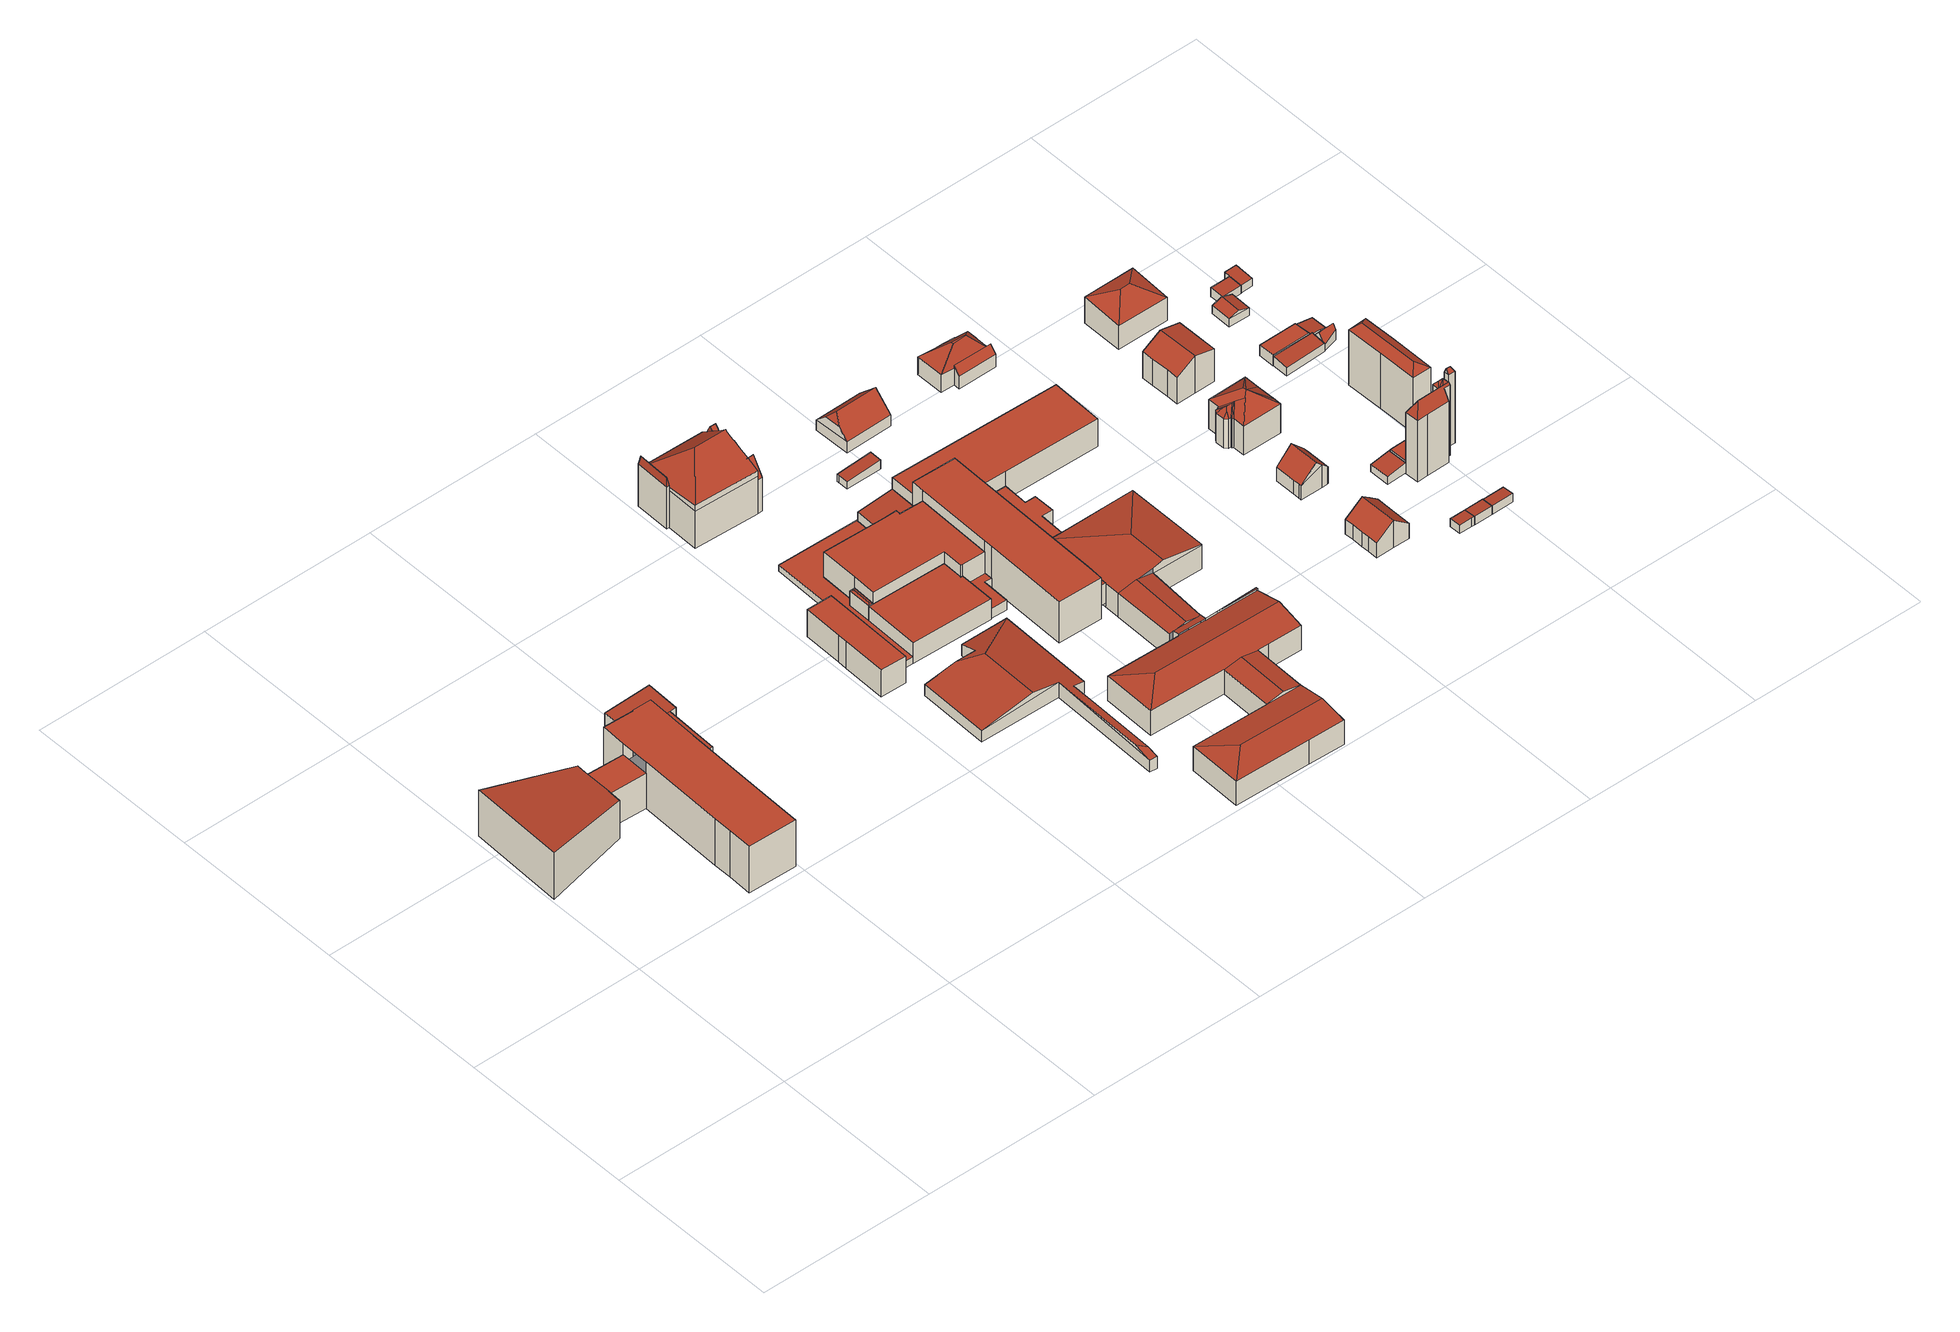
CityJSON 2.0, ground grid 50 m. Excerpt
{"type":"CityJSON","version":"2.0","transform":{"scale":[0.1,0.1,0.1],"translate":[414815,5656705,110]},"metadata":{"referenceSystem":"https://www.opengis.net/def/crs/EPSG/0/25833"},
"CityObjects":{
"building1":{"type":"Building","attributes":{"name":"Universitätsklinikum Carl Gustav Carus Dresden","Gemeindeschluessel":14612000,"Geometrietyp2DReferenz":"3000","function":"31001_3051","roofType":"9999"},"children":["building1-1","building1-2","building1-3","building1-4","building1-5"]},
"building1-1":{"type":"BuildingPart","attributes":{"Dachtyp_tdc":"tdcPolyFlatRoof","Dachneigung":4.18,"QualitaetDacherkennung":75,"Geometrietyp2DReferenz":"3000","measuredHeight":7.42,"roofType":"2100"},"parents":["building1"],"geometry":[{"type":"MultiSurface","lod":"2","boundaries":[[[0,1,2,3]],[[4,0,3,5]],[[4,6,1,0]],[[3,2,7,5]]],"semantics":{"surfaces":[{"type":"WallSurface"},{"type":"RoofSurface"},{"type":"GroundSurface"}],"values":[0,0,1,2]}}]},
"building1-2":{"type":"BuildingPart","attributes":{"Dachtyp_tdc":"tdcPolyFlatRoof","Dachneigung":0,"QualitaetDacherkennung":65,"Geometrietyp2DReferenz":"3000","measuredHeight":10.81,"roofType":"1000"},"parents":["building1"],"geometry":[{"type":"MultiSurface","lod":"2","boundaries":[[[8,9,10,11]],[[12,13,14,15]],[[12,16,9,8,13]],[[14,11,10,17,15]]],"semantics":{"surfaces":[{"type":"WallSurface"},{"type":"RoofSurface"},{"type":"GroundSurface"}],"values":[0,0,1,2]}}]},
"building1-3":{"type":"BuildingPart","attributes":{"Dachtyp_tdc":"tdcPolyFlatRoof","Dachneigung":0,"QualitaetDacherkennung":77,"Geometrietyp2DReferenz":"3000","measuredHeight":14.35,"roofType":"1000"},"parents":["building1"],"geometry":[{"type":"MultiSurface","lod":"2","boundaries":[[[18,19,20,2,1]],[[19,21,22,20]],[[21,23,24,22]],[[23,25,26,24]],[[25,27,28,26]],[[27,29,15,28]],[[29,12,15]],[[30,31,32,10,9]],[[31,33,34,32]],[[33,35,36,37,34]],[[38,35,33,31,30,39,29,27,25,23,21,19,18]],[[2,20,22,24,26,28,15,17,10,32,34,37,7]]],"semantics":{"surfaces":[{"type":"WallSurface"},{"type":"RoofSurface"},{"type":"GroundSurface"}],"values":[0,0,0,0,0,0,0,0,0,0,1,2]}}]},
"building1-4":{"type":"BuildingPart","attributes":{"Dachtyp_tdc":"tdcPolyFlatRoof","Dachneigung":4.31,"QualitaetDacherkennung":83,"Geometrietyp2DReferenz":"3000","measuredHeight":7.58,"roofType":"2100"},"parents":["building1"],"geometry":[{"type":"MultiSurface","lod":"2","boundaries":[[[36,40,41,37]],[[40,42,43,41]],[[42,44,45,43]],[[44,4,5,45]],[[4,44,42,40,36,6]],[[7,37,41,43,45,5]]],"semantics":{"surfaces":[{"type":"WallSurface"},{"type":"RoofSurface"},{"type":"GroundSurface"}],"values":[0,0,0,0,1,2]}}]},
"building1-5":{"type":"BuildingPart","attributes":{"Dachtyp_tdc":"tdcPolyFlatRoof","Dachneigung":5.74,"QualitaetDacherkennung":88,"Geometrietyp2DReferenz":"3000","measuredHeight":14.24,"roofType":"2100"},"parents":["building1"],"geometry":[{"type":"MultiSurface","lod":"2","boundaries":[[[46,47,11,48]],[[47,8,11]],[[49,14,13]],[[49,50,51,14]],[[50,52,53,51]],[[52,54,55,53]],[[54,46,48,55]],[[54,52,50,49,47,46]],[[48,11,14,51,53,55]]],"semantics":{"surfaces":[{"type":"WallSurface"},{"type":"RoofSurface"},{"type":"GroundSurface"}],"values":[0,0,0,0,0,0,0,1,2]}}]},
"building2":{"type":"Building","attributes":{"name":"Universitätsklinikum Carl Gustav Carus Dresden","Dachtyp_tdc":"tdcPolyFlatRoof","Gemeindeschluessel":14612000,"Dachneigung":0,"QualitaetDacherkennung":97,"Geometrietyp2DReferenz":"3000","measuredHeight":8.35,"function":"31001_3051","roofType":"1000"},"geometry":[{"type":"Solid","lod":"2","boundaries":[[[[56,57,58,59]],[[57,60,61,58]],[[60,62,63,61]],[[62,64,65,63]],[[64,66,67,65]],[[66,56,59,67]],[[66,64,62,60,57,56]],[[59,58,61,63,65,67]]]],"semantics":{"surfaces":[{"type":"WallSurface"},{"type":"RoofSurface"},{"type":"GroundSurface"}],"values":[[0,0,0,0,0,0,1,2]]}}]},
"building3":{"type":"Building","attributes":{"name":"Universitätsklinikum Carl Gustav Carus Dresden","Dachtyp_tdc":"tdcFreeFormRoof","Gemeindeschluessel":14612000,"Dachneigung":10.45,"QualitaetDacherkennung":17,"Geometrietyp2DReferenz":"3000","measuredHeight":6.07,"function":"31001_3051","roofType":"5000"},"geometry":[{"type":"Solid","lod":"2","boundaries":[[[[68,69,70,71]],[[69,72,73,70]],[[72,74,75,73]],[[76,77,78,79]],[[77,80,81,78]],[[80,82,83,81]],[[82,84,85,83]],[[84,86,87,85]],[[86,68,71,87]],[[74,88,89,76]],[[90,68,86,84,91]],[[77,89,88,72,69,68,90,92]],[[92,90,91,82,80]],[[74,72,88]],[[77,76,89]],[[80,77,92]],[[84,82,91]],[[71,70,73,75,79,78,81,83,85,87]],[[74,76,79,75]]]],"semantics":{"surfaces":[{"type":"WallSurface"},{"type":"RoofSurface"},{"type":"GroundSurface"}],"values":[[0,0,0,0,0,0,0,0,0,1,1,1,1,0,0,0,0,2,0]]}}]},
"building4":{"type":"Building","attributes":{"name":"Universitätsklinikum Carl Gustav Carus Dresden","Dachtyp_tdc":"tdcFreeFormRoof","Gemeindeschluessel":14612000,"Dachneigung":17.39,"QualitaetDacherkennung":41,"Geometrietyp2DReferenz":"3000","measuredHeight":6.75,"function":"31001_3051","roofType":"5000"},"geometry":[{"type":"Solid","lod":"2","boundaries":[[[[93,94,95,96]],[[94,97,98,95]],[[97,99,100,98]],[[99,93,96,100]],[[101,102,99,97]],[[101,97,94]],[[102,101,94,93]],[[102,93,99]],[[96,95,98,100]]]],"semantics":{"surfaces":[{"type":"WallSurface"},{"type":"RoofSurface"},{"type":"GroundSurface"}],"values":[[0,0,0,0,1,1,1,1,2]]}}]},
"building5":{"type":"Building","attributes":{"name":"Universitätsklinikum Carl Gustav Carus Dresden","Dachtyp_tdc":"tdcPolyFlatRoof","Gemeindeschluessel":14612000,"Dachneigung":0,"QualitaetDacherkennung":82,"Geometrietyp2DReferenz":"3000","measuredHeight":6.4,"function":"31001_3051","roofType":"1000"},"geometry":[{"type":"Solid","lod":"2","boundaries":[[[[103,104,98,105]],[[104,106,95,98]],[[106,107,108,95]],[[107,109,110,108]],[[109,111,112,110]],[[111,113,114,112]],[[113,103,105,114]],[[113,111,109,107,106,104,103]],[[105,98,95,108,110,112,114]]]],"semantics":{"surfaces":[{"type":"WallSurface"},{"type":"RoofSurface"},{"type":"GroundSurface"}],"values":[[0,0,0,0,0,0,0,1,2]]}}]},
"building6":{"type":"Building","attributes":{"name":"Universitätsklinikum Carl Gustav Carus Dresden","Dachtyp_tdc":"tdcPolyFlatRoof","Gemeindeschluessel":14612000,"Dachneigung":0,"QualitaetDacherkennung":52,"Geometrietyp2DReferenz":"3000","measuredHeight":2.04,"function":"31001_3051","roofType":"1000"},"geometry":[{"type":"Solid","lod":"2","boundaries":[[[[115,116,117,118]],[[116,119,120,117]],[[119,121,122,120]],[[121,123,124,122]],[[123,125,126,124]],[[125,127,128,126]],[[127,129,130,128]],[[129,131,132,130]],[[131,133,134,132]],[[133,135,136,134]],[[135,137,138,136]],[[137,139,140,138]],[[139,115,118,140]],[[139,137,135,133,131,129,127,125,123,121,119,116,115]],[[118,117,120,122,124,126,128,130,132,134,136,138,140]]]],"semantics":{"surfaces":[{"type":"WallSurface"},{"type":"RoofSurface"},{"type":"GroundSurface"}],"values":[[0,0,0,0,0,0,0,0,0,0,0,0,0,1,2]]}}]},
"building7":{"type":"Building","attributes":{"Gemeindeschluessel":14612000,"Geometrietyp2DReferenz":"3000","function":"31001_9998","roofType":"9999"},"children":["building7-1","building7-2","building7-3","building7-4"]},
"building7-1":{"type":"BuildingPart","attributes":{"Dachtyp_tdc":"tdcGableRoof","Dachneigung":65.83,"QualitaetDacherkennung":30,"Geometrietyp2DReferenz":"3000","measuredHeight":15.16,"roofType":"3100"},"parents":["building7"],"geometry":[{"type":"MultiSurface","lod":"2","boundaries":[[[141,142,143,144]],[[142,145,146,143]],[[145,147,148,146]],[[145,142,149]],[[142,141,150,151,152,149]],[[147,145,149,152,153,154]],[[144,143,146,148]]],"semantics":{"surfaces":[{"type":"WallSurface"},{"type":"RoofSurface"},{"type":"GroundSurface"}],"values":[0,0,0,0,1,1,2]}}]},
"building7-2":{"type":"BuildingPart","attributes":{"Dachtyp_tdc":"tdcHipAndGableRoof","Dachneigung":21.8,"QualitaetDacherkennung":31,"Geometrietyp2DReferenz":"3000","measuredHeight":17.92,"roofType":"5000"},"parents":["building7"],"geometry":[{"type":"MultiSurface","lod":"2","boundaries":[[[155,156,157,158]],[[159,160,141,144,161]],[[162,163,164,148,147]],[[163,165,166,164]],[[165,167,168,166]],[[167,169,170,171,168]],[[172,155,158,173,174]],[[159,175,176,177]],[[178,179,180,181,182,183,184,185,186,177,176]],[[160,159,177,186,187,153,151]],[[162,187,186,185,163]],[[165,184,183,167]],[[163,185,184,165]],[[167,183,182,169]],[[172,178,176,155]],[[155,176,175,156]],[[158,157,161,144,148,164,166,168,171,188,173]]],"semantics":{"surfaces":[{"type":"WallSurface"},{"type":"RoofSurface"},{"type":"GroundSurface"}],"values":[0,0,0,0,0,0,0,1,1,1,0,0,0,0,0,0,2]}}]},
"building7-3":{"type":"BuildingPart","attributes":{"Dachtyp_tdc":"tdcFreeFormRoof","Dachneigung":80.01,"QualitaetDacherkennung":37,"Geometrietyp2DReferenz":"3000","measuredHeight":15.61,"roofType":"5000"},"parents":["building7"],"geometry":[{"type":"MultiSurface","lod":"2","boundaries":[[[189,190,191,192]],[[190,193,159,161,191]],[[194,189,192,157,156,175]],[[195,196,194,193]],[[195,193,190]],[[196,195,190,189]],[[196,189,194]],[[192,191,161,157]]],"semantics":{"surfaces":[{"type":"WallSurface"},{"type":"RoofSurface"},{"type":"GroundSurface"}],"values":[0,0,0,1,1,1,1,2]}}]},
"building7-4":{"type":"BuildingPart","attributes":{"Dachtyp_tdc":"tdcGableRoof","Dachneigung":61.18,"QualitaetDacherkennung":33,"Geometrietyp2DReferenz":"3000","measuredHeight":15.23,"roofType":"3100"},"parents":["building7"],"geometry":[{"type":"MultiSurface","lod":"2","boundaries":[[[170,197,198,171]],[[197,199,200,198]],[[199,201,202,200]],[[201,203,204,202]],[[203,205,204]],[[205,206,207,204]],[[206,208,209,207]],[[208,174,173,209]],[[205,203,201,199,197,170,210,181,211]],[[211,179,212,174,208,206,205]],[[173,188,171,198,200,202,204,207,209]]],"semantics":{"surfaces":[{"type":"WallSurface"},{"type":"RoofSurface"},{"type":"GroundSurface"}],"values":[0,0,0,0,0,0,0,0,1,1,2]}}]},
"building8":{"type":"Building","attributes":{"name":"Universitätsklinikum Carl Gustav Carus Dresden","Dachtyp_tdc":"tdcPolyFlatRoof","Gemeindeschluessel":14612000,"Dachneigung":0,"QualitaetDacherkennung":73,"Geometrietyp2DReferenz":"3000","measuredHeight":9.87,"function":"31001_3051","roofType":"1000"},"geometry":[{"type":"Solid","lod":"2","boundaries":[[[[213,214,126,215]],[[214,216,124,126]],[[216,217,122,124]],[[217,218,219,122]],[[218,220,221,219]],[[220,222,223,221]],[[222,224,225,223]],[[224,226,227,225]],[[226,228,229,227]],[[228,230,231,229]],[[230,213,215,231]],[[230,228,226,224,222,220,218,217,216,214,213]],[[215,126,124,122,219,221,223,225,227,229,231]]]],"semantics":{"surfaces":[{"type":"WallSurface"},{"type":"RoofSurface"},{"type":"GroundSurface"}],"values":[[0,0,0,0,0,0,0,0,0,0,0,1,2]]}}]},
"building9":{"type":"Building","attributes":{"Dachtyp_tdc":"tdcFreeFormRoof","Gemeindeschluessel":14612000,"Dachneigung":25.98,"QualitaetDacherkennung":30,"Geometrietyp2DReferenz":"3000","measuredHeight":13.15,"function":"31001_9998","roofType":"5000"},"geometry":[{"type":"Solid","lod":"2","boundaries":[[[[232,233,234,235]],[[233,236,237,234]],[[236,238,239,237]],[[238,232,235,239]],[[240,238,236]],[[241,240,236,233]],[[241,233,232]],[[240,241,232,238]],[[235,234,237,239]]]],"semantics":{"surfaces":[{"type":"WallSurface"},{"type":"RoofSurface"},{"type":"GroundSurface"}],"values":[[0,0,0,0,1,1,1,1,2]]}}]},
"building10":{"type":"Building","attributes":{"name":"Universitätsklinikum Carl Gustav Carus Dresden","Dachtyp_tdc":"tdcPolyFlatRoof","Gemeindeschluessel":14612000,"Dachneigung":0,"QualitaetDacherkennung":65,"Geometrietyp2DReferenz":"3000","measuredHeight":3,"function":"31001_3051","roofType":"1000"},"geometry":[{"type":"Solid","lod":"2","boundaries":[[[[242,243,244,245]],[[243,246,247,244]],[[246,248,249,247]],[[248,250,251,249]],[[250,252,253,251]],[[250,248,246,243,242,252]],[[253,245,244,247,249,251]],[[252,242,245,253]]]],"semantics":{"surfaces":[{"type":"WallSurface"},{"type":"RoofSurface"},{"type":"GroundSurface"}],"values":[[0,0,0,0,0,1,2,0]]}}]},
"building11":{"type":"Building","attributes":{"name":"Universitätsklinikum Carl Gustav Carus Dresden","Gemeindeschluessel":14612000,"Geometrietyp2DReferenz":"3000","function":"31001_3051","roofType":"9999"},"children":["building11-1","building11-2"]},
"building11-1":{"type":"BuildingPart","attributes":{"Dachtyp_tdc":"tdcGableRoof","Dachneigung":10.03,"QualitaetDacherkennung":20,"Geometrietyp2DReferenz":"3000","measuredHeight":5.19,"roofType":"3100"},"parents":["building11"],"geometry":[{"type":"MultiSurface","lod":"2","boundaries":[[[254,255,256,257]],[[258,259,260,261]],[[259,254,257,260]],[[254,259,262]],[[255,254,262,263,264]],[[259,258,265,263,262]],[[257,256,261,260]]],"semantics":{"surfaces":[{"type":"WallSurface"},{"type":"RoofSurface"},{"type":"GroundSurface"}],"values":[0,0,0,0,1,1,2]}}]},
"building11-2":{"type":"BuildingPart","attributes":{"Dachtyp_tdc":"tdcPolyFlatRoof","Dachneigung":5.11,"QualitaetDacherkennung":64,"Geometrietyp2DReferenz":"3000","measuredHeight":5.07,"roofType":"2100"},"parents":["building11"],"geometry":[{"type":"MultiSurface","lod":"2","boundaries":[[[266,267,268,256,255]],[[267,269,270,268]],[[269,271,272,270]],[[271,273,274,272]],[[273,275,276,274]],[[275,277,258,261,276]],[[277,275,273,271,269,267,266,264,265]],[[256,268,270,272,274,276,261]]],"semantics":{"surfaces":[{"type":"WallSurface"},{"type":"RoofSurface"},{"type":"GroundSurface"}],"values":[0,0,0,0,0,0,1,2]}}]},
"building12":{"type":"Building","attributes":{"name":"Universitätsklinikum Carl Gustav Carus Dresden","Gemeindeschluessel":14612000,"Geometrietyp2DReferenz":"3000","function":"31001_3051","roofType":"9999"},"children":["building12-1","building12-2","building12-3","building12-4","building12-5","building12-6"]},
"building12-1":{"type":"BuildingPart","attributes":{"Dachtyp_tdc":"tdcGableRoof","Dachneigung":10.05,"QualitaetDacherkennung":98,"Geometrietyp2DReferenz":"3000","measuredHeight":8.43,"roofType":"3100"},"parents":["building12"],"geometry":[{"type":"MultiSurface","lod":"2","boundaries":[[[278,279,280,281]],[[282,283,284,285]],[[282,279,286]],[[279,278,287,288,286]],[[283,282,286,288,289]],[[281,280,285,284]]],"semantics":{"surfaces":[{"type":"WallSurface"},{"type":"RoofSurface"},{"type":"GroundSurface"}],"values":[0,0,0,1,1,2]}}]},
"building12-2":{"type":"BuildingPart","attributes":{"Dachtyp_tdc":"tdcHipAndGableRoof","Dachneigung":13.82,"QualitaetDacherkennung":65,"Geometrietyp2DReferenz":"3000","measuredHeight":9.52,"roofType":"5000"},"parents":["building12"],"geometry":[{"type":"MultiSurface","lod":"2","boundaries":[[[290,291,292,293]],[[291,294,295,292]],[[294,296,297,295]],[[296,298,281,297]],[[298,278,281]],[[299,300,301,284,283]],[[300,302,303,301]],[[302,304,305,303]],[[306,290,293,307]],[[302,300,308]],[[300,299,289,287,298,296,294,291,290,308]],[[290,306,304,302,308]],[[293,292,295,297,281,284,301,303,305,307]]],"semantics":{"surfaces":[{"type":"WallSurface"},{"type":"RoofSurface"},{"type":"GroundSurface"}],"values":[0,0,0,0,0,0,0,0,0,1,1,1,2]}}]},
"building12-3":{"type":"BuildingPart","attributes":{"Dachtyp_tdc":"tdcHipAndGableRoof","Dachneigung":10.04,"QualitaetDacherkennung":90,"Geometrietyp2DReferenz":"3000","measuredHeight":8.89,"roofType":"5000"},"parents":["building12"],"geometry":[{"type":"MultiSurface","lod":"2","boundaries":[[[309,282,285,310]],[[279,311,312,280]],[[311,313,314,312]],[[313,315,316,314]],[[315,317,318,316]],[[317,309,310,318]],[[309,317,319]],[[320,321,319,317,315,313]],[[282,309,319,321,279]],[[279,321,320,311]],[[311,320,313]],[[310,285,280,312,314,316,318]]],"semantics":{"surfaces":[{"type":"WallSurface"},{"type":"RoofSurface"},{"type":"GroundSurface"}],"values":[0,0,0,0,0,0,1,1,1,0,0,2]}}]},
"building12-4":{"type":"BuildingPart","attributes":{"Dachtyp_tdc":"tdcGableRoof","Dachneigung":10.01,"QualitaetDacherkennung":96,"Geometrietyp2DReferenz":"3000","measuredHeight":8.34,"roofType":"3100"},"parents":["building12"],"geometry":[{"type":"MultiSurface","lod":"2","boundaries":[[[322,323,324,325,326]],[[327,328,329,330]],[[323,322,331,332,333,334]],[[328,327,335,336,333,332]],[[325,324,337,330,329]]],"semantics":{"surfaces":[{"type":"WallSurface"},{"type":"RoofSurface"},{"type":"GroundSurface"}],"values":[0,0,1,1,2]}}]},
"building12-5":{"type":"BuildingPart","attributes":{"Dachtyp_tdc":"tdcHipAndGableRoof","Dachneigung":10.01,"QualitaetDacherkennung":59,"Geometrietyp2DReferenz":"3000","measuredHeight":9.7,"roofType":"5000"},"parents":["building12"],"geometry":[{"type":"MultiSurface","lod":"2","boundaries":[[[338,339,340,341]],[[339,342,343,340]],[[342,344,345,343]],[[344,346,347,345]],[[346,348,349,347]],[[348,326,325,349]],[[328,338,341,329]],[[350,351,342,352]],[[339,338,328,353,331,354,355,352,342]],[[350,352,355,356]],[[346,350,356,348]],[[348,356,355,354,322,326]],[[342,351,344]],[[344,351,350,346]],[[341,340,343,345,347,349,325,329]]],"semantics":{"surfaces":[{"type":"WallSurface"},{"type":"RoofSurface"},{"type":"GroundSurface"}],"values":[0,0,0,0,0,0,0,1,1,1,0,0,0,0,2]}}]},
"building12-6":{"type":"BuildingPart","attributes":{"Dachtyp_tdc":"tdcPolyFlatRoof","Dachneigung":12.39,"QualitaetDacherkennung":15,"Geometrietyp2DReferenz":"3000","measuredHeight":8.15,"roofType":"2100"},"parents":["building12"],"geometry":[{"type":"MultiSurface","lod":"2","boundaries":[[[357,358,359,324,323]],[[358,360,361,359]],[[360,362,306,307,361]],[[363,364,335,365,337,305,304]],[[364,363,358,362,360,358,357,334,336]],[[324,359,361,307,359,305,337]]],"semantics":{"surfaces":[{"type":"WallSurface"},{"type":"RoofSurface"},{"type":"GroundSurface"}],"values":[0,0,0,0,1,2]}}]},
"building13":{"type":"Building","attributes":{"name":"Universitätsklinikum Carl Gustav Carus Dresden","Dachtyp_tdc":"tdcPolyFlatRoof","Gemeindeschluessel":14612000,"Dachneigung":0,"QualitaetDacherkennung":55,"Geometrietyp2DReferenz":"3000","measuredHeight":12.81,"function":"31001_3051","roofType":"1000"},"geometry":[{"type":"Solid","lod":"2","boundaries":[[[[366,367,368,369]],[[367,370,371,368]],[[370,372,373,371]],[[372,374,375,373]],[[374,376,377,375]],[[376,378,379,377]],[[378,380,381,379]],[[380,382,383,381]],[[382,366,369,383]],[[382,380,378,376,374,372,370,367,366]],[[369,368,371,373,375,377,379,381,383]]]],"semantics":{"surfaces":[{"type":"WallSurface"},{"type":"RoofSurface"},{"type":"GroundSurface"}],"values":[[0,0,0,0,0,0,0,0,0,1,2]]}}]},
"building14":{"type":"Building","attributes":{"Dachtyp_tdc":"tdcPolyFlatRoof","Gemeindeschluessel":14612000,"Dachneigung":3.44,"QualitaetDacherkennung":74,"Geometrietyp2DReferenz":"3000","measuredHeight":2.79,"function":"31001_9998","roofType":"2100"},"geometry":[{"type":"Solid","lod":"2","boundaries":[[[[384,385,386,387]],[[385,388,389,386]],[[388,390,391,389]],[[390,392,393,391]],[[392,384,387,393]],[[392,390,388,385,384]],[[387,386,389,391,393]]]],"semantics":{"surfaces":[{"type":"WallSurface"},{"type":"RoofSurface"},{"type":"GroundSurface"}],"values":[[0,0,0,0,0,1,2]]}}]},
"building15":{"type":"Building","attributes":{"name":"Universitätsklinikum Carl Gustav Carus Dresden","Dachtyp_tdc":"tdcPolyFlatRoof","Gemeindeschluessel":14612000,"Dachneigung":0,"QualitaetDacherkennung":81,"Geometrietyp2DReferenz":"3000","measuredHeight":6.18,"function":"31001_3051","roofType":"1000"},"geometry":[{"type":"Solid","lod":"2","boundaries":[[[[351,394,395,396]],[[394,397,398,395]],[[397,399,400,398]],[[399,401,402,400]],[[401,403,404,402]],[[403,405,406,404]],[[405,407,408,406]],[[407,409,410,408]],[[409,411,412,410]],[[411,413,414,412]],[[413,351,396,414]],[[413,411,409,407,405,403,401,399,397,394,351]],[[396,395,398,400,402,404,406,408,410,412,414]]]],"semantics":{"surfaces":[{"type":"WallSurface"},{"type":"RoofSurface"},{"type":"GroundSurface"}],"values":[[0,0,0,0,0,0,0,0,0,0,0,1,2]]}}]},
"building16":{"type":"Building","attributes":{"Dachtyp_tdc":"tdcGableAndHippedGRoof","Gemeindeschluessel":14612000,"Dachneigung":44.75,"QualitaetDacherkennung":84,"Geometrietyp2DReferenz":"3000","measuredHeight":8.38,"function":"31001_9998","roofType":"9999"},"geometry":[{"type":"Solid","lod":"2","boundaries":[[[[415,416,417,418]],[[416,419,420,417]],[[419,421,422,420]],[[421,415,418,422]],[[419,416,423,424]],[[415,421,425]],[[424,423,426]],[[416,415,425,426,423]],[[421,419,424,426,425]],[[418,417,420,422]]]],"semantics":{"surfaces":[{"type":"WallSurface"},{"type":"RoofSurface"},{"type":"GroundSurface"}],"values":[[0,0,0,0,0,0,1,1,1,2]]}}]},
"building17":{"type":"Building","attributes":{"name":"Universitätsklinikum Carl Gustav Carus Dresden","Dachtyp_tdc":"tdcPolyFlatRoof","Gemeindeschluessel":14612000,"Dachneigung":0,"QualitaetDacherkennung":80,"Geometrietyp2DReferenz":"3000","measuredHeight":8.68,"function":"31001_3051","roofType":"1000"},"geometry":[{"type":"Solid","lod":"2","boundaries":[[[[427,428,429,430]],[[428,431,276,429]],[[431,432,274,276]],[[432,433,434,274]],[[433,435,436,434]],[[435,437,438,436]],[[437,427,430,438]],[[437,435,433,432,431,428,427]],[[430,429,276,274,434,436,438]]]],"semantics":{"surfaces":[{"type":"WallSurface"},{"type":"RoofSurface"},{"type":"GroundSurface"}],"values":[[0,0,0,0,0,0,0,1,2]]}}]},
"building18":{"type":"Building","attributes":{"Gemeindeschluessel":14612000,"Geometrietyp2DReferenz":"3000","function":"31001_9998","roofType":"9999"},"children":["building18-1","building18-2"]},
"building18-1":{"type":"BuildingPart","attributes":{"Dachtyp_tdc":"tdcCutTentRoof","Dachneigung":43.89,"QualitaetDacherkennung":42,"Geometrietyp2DReferenz":"3000","measuredHeight":9.22,"roofType":"9999"},"parents":["building18"],"geometry":[{"type":"MultiSurface","lod":"2","boundaries":[[[439,440,441,442]],[[440,443,444,441]],[[443,445,446,444]],[[445,447,448,446]],[[447,449,450,448]],[[449,451,452,450]],[[451,453,454,452]],[[453,455,456,454]],[[455,457,458,456]],[[457,459,460,458]],[[461,462,463,464]],[[462,439,442,463]],[[439,462,465,466]],[[449,447,445,443,440,439,466,467]],[[459,457,455,453,451,449,467,468]],[[462,461,459,468,465]],[[468,467,466,465]],[[442,441,444,446,448,450,452,454,456,458,460,464,463]]],"semantics":{"surfaces":[{"type":"WallSurface"},{"type":"RoofSurface"},{"type":"GroundSurface"}],"values":[0,0,0,0,0,0,0,0,0,0,0,0,1,1,1,1,1,2]}}]},
"building18-2":{"type":"BuildingPart","attributes":{"Dachtyp_tdc":"tdcPolyFlatRoof","Dachneigung":48.77,"QualitaetDacherkennung":52,"Geometrietyp2DReferenz":"3000","measuredHeight":5.92,"roofType":"2100"},"parents":["building18"],"geometry":[{"type":"MultiSurface","lod":"2","boundaries":[[[469,470,471,460,459]],[[470,472,473,471]],[[472,474,461,464,473]],[[472,470,469,474]],[[464,460,471,473]]],"semantics":{"surfaces":[{"type":"WallSurface"},{"type":"RoofSurface"},{"type":"GroundSurface"}],"values":[0,0,0,1,2]}}]},
"building19":{"type":"Building","attributes":{"Dachtyp_tdc":"tdcGableRoof","Gemeindeschluessel":14612000,"Dachneigung":37.31,"QualitaetDacherkennung":93,"Geometrietyp2DReferenz":"3000","measuredHeight":8.45,"function":"31001_9998","roofType":"3100"},"geometry":[{"type":"Solid","lod":"2","boundaries":[[[[475,476,477,478]],[[476,479,480,477]],[[479,481,482,480]],[[481,483,484,482]],[[483,485,486,484]],[[485,487,488,486]],[[487,489,490,488]],[[489,491,492,490]],[[491,493,494,492]],[[493,495,496,494]],[[495,475,478,496]],[[491,489,487,485,483,481]],[[481,479,476,475,495,493,491]],[[478,477,480,482,484,486,488,490,492,494,496]]]],"semantics":{"surfaces":[{"type":"WallSurface"},{"type":"RoofSurface"},{"type":"GroundSurface"}],"values":[[0,0,0,0,0,0,0,0,0,0,0,1,1,2]]}}]},
"building20":{"type":"Building","attributes":{"Dachtyp_tdc":"tdcFreeFormRoof","Gemeindeschluessel":14612000,"Dachneigung":44.94,"QualitaetDacherkennung":89,"Geometrietyp2DReferenz":"3000","measuredHeight":8.86,"function":"31001_9998","roofType":"5000"},"geometry":[{"type":"Solid","lod":"2","boundaries":[[[[497,498,499,500]],[[498,501,502,499]],[[501,503,504,502]],[[503,505,506,504]],[[505,507,508,506]],[[507,509,510,508]],[[509,511,512,510]],[[511,513,514,512]],[[513,497,500,514]],[[513,515,516,501,498,497]],[[507,505,503,516,515,511,509]],[[503,501,516]],[[513,511,515]],[[500,499,502,504,506,508,510,512,514]]]],"semantics":{"surfaces":[{"type":"WallSurface"},{"type":"RoofSurface"},{"type":"GroundSurface"}],"values":[[0,0,0,0,0,0,0,0,0,1,1,0,0,2]]}}]},
"building21":{"type":"Building","attributes":{"Dachtyp_tdc":"tdcFreeFormRoof","Gemeindeschluessel":14612000,"Dachneigung":35.56,"QualitaetDacherkennung":78,"Geometrietyp2DReferenz":"3000","measuredHeight":12.98,"function":"31001_9998","roofType":"5000"},"geometry":[{"type":"Solid","lod":"2","boundaries":[[[[517,518,519,520]],[[518,521,522,519]],[[521,523,524,522]],[[523,525,526,524]],[[525,527,528,526]],[[527,529,530,528]],[[529,531,532,530]],[[531,533,534,532]],[[533,535,536,534]],[[535,537,538,536]],[[537,539,540,538]],[[539,541,542,540]],[[541,543,544,542]],[[543,545,546,544]],[[545,547,548,546]],[[547,549,550,548]],[[549,517,520,550]],[[551,549,547]],[[552,553,551,547,545]],[[554,552,545,543]],[[555,556,557,554,543,541]],[[558,555,541,539]],[[559,558,539,537]],[[531,535,533]],[[535,559,537]],[[531,559,535]],[[529,559,531]],[[559,529,560]],[[560,529,527]],[[558,559,560,527,525]],[[556,555,558,525,523]],[[557,556,523,521]],[[561,553,552,554,557,521,518]],[[561,518,517]],[[551,553,561,517,549]],[[520,519,522,524,526,528,530,532,534,536,538,540,542,544,546,548,550]]]],"semantics":{"surfaces":[{"type":"WallSurface"},{"type":"RoofSurface"},{"type":"GroundSurface"}],"values":[[0,0,0,0,0,0,0,0,0,0,0,0,0,0,0,0,0,1,1,1,1,1,1,1,1,1,1,1,1,1,1,1,1,1,1,2]]}}]},
"building22":{"type":"Building","attributes":{"Gemeindeschluessel":14612000,"Dachtyp_tdc":"tdcPolyFlatRoof","Dachneigung":4.49,"QualitaetDacherkennung":99,"Geometrietyp2DReferenz":"3000","measuredHeight":2.68,"function":"31001_9998","roofType":"2100"},"geometry":[{"type":"Solid","lod":"2","boundaries":[[[[562,563,564,565]],[[563,566,567,564]],[[566,568,569,567]],[[568,570,571,569]],[[570,562,565,571]],[[570,568,566,563,562]],[[565,564,567,569,571]]]],"semantics":{"surfaces":[{"type":"WallSurface"},{"type":"RoofSurface"},{"type":"GroundSurface"}],"values":[[0,0,0,0,0,1,2]]}}]},
"building23":{"type":"Building","attributes":{"Dachtyp_tdc":"tdcPolyFlatRoof","Gemeindeschluessel":14612000,"Dachneigung":5,"QualitaetDacherkennung":98,"Geometrietyp2DReferenz":"3000","measuredHeight":2.64,"function":"31001_9998","roofType":"2100"},"geometry":[{"type":"Solid","lod":"2","boundaries":[[[[568,566,567,569]],[[566,572,573,567]],[[572,574,575,573]],[[574,568,569,575]],[[574,572,566,568]],[[569,567,573,575]]]],"semantics":{"surfaces":[{"type":"WallSurface"},{"type":"RoofSurface"},{"type":"GroundSurface"}],"values":[[0,0,0,0,1,2]]}}]},
"building24":{"type":"Building","attributes":{"Dachtyp_tdc":"tdcPolyFlatRoof","Gemeindeschluessel":14612000,"Dachneigung":8.91,"QualitaetDacherkennung":93,"Geometrietyp2DReferenz":"3000","measuredHeight":3.15,"function":"31001_9998","roofType":"2100"},"geometry":[{"type":"Solid","lod":"2","boundaries":[[[[576,577,578,579]],[[577,580,581,578]],[[580,582,583,581]],[[582,584,585,583]],[[584,576,579,585]],[[584,582,580,577,576]],[[579,578,581,583,585]]]],"semantics":{"surfaces":[{"type":"WallSurface"},{"type":"RoofSurface"},{"type":"GroundSurface"}],"values":[[0,0,0,0,0,1,2]]}}]},
"building25":{"type":"Building","attributes":{"Dachtyp_tdc":"tdcGableRoof","Gemeindeschluessel":14612000,"Dachneigung":31.36,"QualitaetDacherkennung":50,"Geometrietyp2DReferenz":"3000","measuredHeight":11.52,"function":"31001_9998","roofType":"3100"},"geometry":[{"type":"Solid","lod":"2","boundaries":[[[[586,587,588,589]],[[587,590,591,588]],[[590,592,593,591]],[[592,594,595,593]],[[594,596,597,595]],[[596,598,599,597]],[[598,600,601,599]],[[600,602,603,601]],[[602,604,605,603]],[[604,586,589,605]],[[600,598,596,594,592,590]],[[590,587,586,604,602,600]],[[589,588,591,593,595,597,599,601,603,605]]]],"semantics":{"surfaces":[{"type":"WallSurface"},{"type":"RoofSurface"},{"type":"GroundSurface"}],"values":[[0,0,0,0,0,0,0,0,0,0,1,1,2]]}}]},
"building26":{"type":"Building","attributes":{"Dachtyp_tdc":"tdcPolyFlatRoof","Gemeindeschluessel":14612000,"Dachneigung":5.24,"QualitaetDacherkennung":97,"Geometrietyp2DReferenz":"3000","measuredHeight":2.61,"function":"31001_9998","roofType":"2100"},"geometry":[{"type":"Solid","lod":"2","boundaries":[[[[574,606,573,575]],[[606,607,608,573]],[[607,609,610,608]],[[609,574,575,610]],[[609,607,606,574]],[[575,573,608,610]]]],"semantics":{"surfaces":[{"type":"WallSurface"},{"type":"RoofSurface"},{"type":"GroundSurface"}],"values":[[0,0,0,0,1,2]]}}]},
"building27":{"type":"Building","attributes":{"Dachtyp_tdc":"tdcFreeFormRoof","Gemeindeschluessel":14612000,"Dachneigung":62.04,"QualitaetDacherkennung":1,"Geometrietyp2DReferenz":"3000","measuredHeight":22.68,"function":"31001_9998","roofType":"5000"},"geometry":[{"type":"Solid","lod":"2","boundaries":[[[[611,612,613,614]],[[612,615,616,613]],[[615,617,618,616]],[[617,619,620,618]],[[619,621,622,620]],[[621,623,624,622]],[[623,625,626,624]],[[625,627,628,626]],[[627,629,630,628]],[[629,631,632,630]],[[631,611,614,632]],[[627,625,623,621,619,617,633]],[[617,615,612,611,631,629,633]],[[629,627,633]],[[614,613,616,618,620,622,624,626,628,630,632]]]],"semantics":{"surfaces":[{"type":"WallSurface"},{"type":"RoofSurface"},{"type":"GroundSurface"}],"values":[[0,0,0,0,0,0,0,0,0,0,0,1,1,1,2]]}}]},
"building28":{"type":"Building","attributes":{"Dachtyp_tdc":"tdcPolyFlatRoof","Gemeindeschluessel":14612000,"Dachneigung":0,"QualitaetDacherkennung":73,"Geometrietyp2DReferenz":"3000","measuredHeight":3.75,"function":"31001_9998","roofType":"1000"},"geometry":[{"type":"Solid","lod":"2","boundaries":[[[[634,635,585,636]],[[635,637,583,585]],[[637,638,639,583]],[[638,640,641,639]],[[640,642,643,641]],[[642,644,645,643]],[[644,634,636,645]],[[644,642,640,638,637,635,634]],[[636,585,583,639,641,643,645]]]],"semantics":{"surfaces":[{"type":"WallSurface"},{"type":"RoofSurface"},{"type":"GroundSurface"}],"values":[[0,0,0,0,0,0,0,1,2]]}}]},
"building29":{"type":"Building","attributes":{"Dachtyp_tdc":"tdcHipRoof","Gemeindeschluessel":14612000,"Dachneigung":25.02,"QualitaetDacherkennung":76,"Geometrietyp2DReferenz":"3000","measuredHeight":10.25,"function":"31001_9998","roofType":"3200"},"geometry":[{"type":"Solid","lod":"2","boundaries":[[[[646,647,648,649]],[[647,650,651,648]],[[650,652,653,651]],[[652,646,649,653]],[[650,647,654]],[[646,652,655]],[[647,646,655,654]],[[652,650,654,655]],[[649,648,651,653]]]],"semantics":{"surfaces":[{"type":"WallSurface"},{"type":"RoofSurface"},{"type":"GroundSurface"}],"values":[[0,0,0,0,1,1,1,1,2]]}}]},
"building30":{"type":"Building","attributes":{"Dachtyp_tdc":"tdcFreeFormRoof","Gemeindeschluessel":14612000,"Dachneigung":52.03,"QualitaetDacherkennung":8,"Geometrietyp2DReferenz":"3000","measuredHeight":21.07,"function":"31001_9998","roofType":"5000"},"geometry":[{"type":"Solid","lod":"2","boundaries":[[[[656,657,643,658]],[[657,659,660]],[[656,659,657]],[[659,656,661]],[[659,662,663]],[[662,659,661]],[[660,659,663,664]],[[660,664,657]],[[643,641,665,666,667,658]],[[657,664,641,643]],[[664,663,665,641]],[[663,662,666,665]],[[662,661,667,666]],[[661,656,658,667]]]],"semantics":{"surfaces":[{"type":"WallSurface"},{"type":"RoofSurface"},{"type":"GroundSurface"}],"values":[[0,1,1,1,1,1,1,1,2,0,0,0,0,0]]}}]},
"building31":{"type":"Building","attributes":{"Dachtyp_tdc":"tdcFreeFormRoof","Gemeindeschluessel":14612000,"Dachneigung":63.03,"QualitaetDacherkennung":17,"Geometrietyp2DReferenz":"3000","measuredHeight":23.75,"function":"31001_9998","roofType":"5000"},"geometry":[{"type":"Solid","lod":"2","boundaries":[[[[668,669,670,671]],[[669,672,673,670]],[[672,674,675,673]],[[674,668,671,675]],[[676,674,672]],[[677,676,672,669]],[[677,669,668]],[[676,677,668,674]],[[671,670,673,675]]]],"semantics":{"surfaces":[{"type":"WallSurface"},{"type":"RoofSurface"},{"type":"GroundSurface"}],"values":[[0,0,0,0,1,1,0,1,2]]}}]},
"building32":{"type":"Building","attributes":{"Dachtyp_tdc":"tdcFreeFormRoof","Gemeindeschluessel":14612000,"Dachneigung":30.11,"QualitaetDacherkennung":2,"Geometrietyp2DReferenz":"3000","measuredHeight":18.68,"function":"31001_9998","roofType":"5000"},"geometry":[{"type":"Solid","lod":"2","boundaries":[[[[678,679,680,681]],[[679,682,683,680]],[[682,684,685,683]],[[684,686,687,685]],[[686,688,689,687]],[[688,678,681,689]],[[684,682,690]],[[682,679,678,691,690]],[[678,688,691]],[[688,686,684,690,691]],[[681,680,683,685,687,689]]]],"semantics":{"surfaces":[{"type":"WallSurface"},{"type":"RoofSurface"},{"type":"GroundSurface"}],"values":[[0,0,0,0,0,0,1,1,1,1,2]]}}]},
"building33":{"type":"Building","attributes":{"Dachtyp_tdc":"tdcPolyFlatRoof","Gemeindeschluessel":14612000,"Dachneigung":5.74,"QualitaetDacherkennung":77,"Geometrietyp2DReferenz":"3000","measuredHeight":2.92,"function":"31001_9998","roofType":"2100"},"geometry":[{"type":"Solid","lod":"2","boundaries":[[[[692,693,694,695]],[[693,696,697,694]],[[696,698,699,697]],[[698,700,701,699]],[[700,692,695,701]],[[700,698,696,693,692]],[[695,694,697,699,701]]]],"semantics":{"surfaces":[{"type":"WallSurface"},{"type":"RoofSurface"},{"type":"GroundSurface"}],"values":[[0,0,0,0,0,1,2]]}}]},
"building34":{"type":"Building","attributes":{"Dachtyp_tdc":"tdcPolyFlatRoof","Gemeindeschluessel":14612000,"Dachneigung":2.79,"QualitaetDacherkennung":97,"Geometrietyp2DReferenz":"3000","measuredHeight":3.42,"function":"31001_9998","roofType":"2100"},"geometry":[{"type":"Solid","lod":"2","boundaries":[[[[702,703,704,705]],[[703,706,707,704]],[[706,708,709,707]],[[708,702,705,709]],[[708,706,703,702]],[[705,704,707,709]]]],"semantics":{"surfaces":[{"type":"WallSurface"},{"type":"RoofSurface"},{"type":"GroundSurface"}],"values":[[0,0,0,0,1,2]]}}]},
"building35":{"type":"Building","attributes":{"Dachtyp_tdc":"tdcGableRoof","Gemeindeschluessel":14612000,"Dachneigung":20.36,"QualitaetDacherkennung":72,"Geometrietyp2DReferenz":"3000","measuredHeight":3.52,"function":"31001_9998","roofType":"3100"},"geometry":[{"type":"Solid","lod":"2","boundaries":[[[[710,711,712,713]],[[711,714,715,712]],[[714,716,717,715]],[[716,710,713,717]],[[714,711,718]],[[710,716,719]],[[711,710,719,718]],[[716,714,718,719]],[[713,712,715,717]]]],"semantics":{"surfaces":[{"type":"WallSurface"},{"type":"RoofSurface"},{"type":"GroundSurface"}],"values":[[0,0,0,0,0,0,1,1,2]]}}]},
"building36":{"type":"Building","attributes":{"Dachtyp_tdc":"tdcFreeFormRoof","Gemeindeschluessel":14612000,"Dachneigung":50.28,"QualitaetDacherkennung":13,"Geometrietyp2DReferenz":"3000","measuredHeight":4.43,"function":"31001_9998","roofType":"5000"},"geometry":[{"type":"Solid","lod":"2","boundaries":[[[[720,721,722,723]],[[721,724,725,722]],[[724,726,727,725]],[[726,728,729,727]],[[728,720,723,729]],[[730,724,721,720,731]],[[728,726,730,731]],[[726,724,730]],[[720,728,731]],[[723,722,725,727,729]]]],"semantics":{"surfaces":[{"type":"WallSurface"},{"type":"RoofSurface"},{"type":"GroundSurface"}],"values":[[0,0,0,0,0,1,1,0,0,2]]}}]},
"building37":{"type":"Building","attributes":{"Dachtyp_tdc":"tdcPolyFlatRoof","Gemeindeschluessel":14612000,"Dachneigung":9.29,"QualitaetDacherkennung":78,"Geometrietyp2DReferenz":"3000","measuredHeight":2.55,"function":"31001_9998","roofType":"2100"},"geometry":[{"type":"Solid","lod":"2","boundaries":[[[[732,733,734,735]],[[733,736,737,734]],[[736,738,739,737]],[[738,740,741,739]],[[740,742,743,741]],[[742,732,735,743]],[[742,740,738,736,733,732]],[[735,734,737,739,741,743]]]],"semantics":{"surfaces":[{"type":"WallSurface"},{"type":"RoofSurface"},{"type":"GroundSurface"}],"values":[[0,0,0,0,0,0,1,2]]}}]},
"building38":{"type":"Building","attributes":{"Dachtyp_tdc":"tdcPolyFlatRoof","Gemeindeschluessel":14612000,"Dachneigung":2.87,"QualitaetDacherkennung":90,"Geometrietyp2DReferenz":"3000","measuredHeight":2.71,"function":"31001_9998","roofType":"2100"},"geometry":[{"type":"Solid","lod":"2","boundaries":[[[[744,745,746,747]],[[745,748,749,746]],[[748,750,751,749]],[[750,744,747,751]],[[750,748,745,744]],[[747,746,749,751]]]],"semantics":{"surfaces":[{"type":"WallSurface"},{"type":"RoofSurface"},{"type":"GroundSurface"}],"values":[[0,0,0,0,1,2]]}}]},
"building39":{"type":"Building","attributes":{"Dachtyp_tdc":"tdcPolyFlatRoof","Gemeindeschluessel":14612000,"Dachneigung":3.82,"QualitaetDacherkennung":64,"Geometrietyp2DReferenz":"3000","measuredHeight":2.8,"function":"31001_9998","roofType":"2100"},"geometry":[{"type":"Solid","lod":"2","boundaries":[[[[752,753,754,755]],[[753,756,757,754]],[[756,758,759,757]],[[758,745,760,759]],[[745,752,755,760]],[[745,758,756,753,752]],[[755,754,757,759,760]]]],"semantics":{"surfaces":[{"type":"WallSurface"},{"type":"RoofSurface"},{"type":"GroundSurface"}],"values":[[0,0,0,0,0,1,2]]}}]}
},
"vertices":[
[555,880,90],[498,882,85],[498,882,15],[555,880,15],[560,1032,90],[560,1032,15],[503,1034,85],[503,1034,15],
[251,972,123],[360,968,123],[360,968,15],[251,972,15],[359,886,123],[249,890,123],[249,890,15],[359,886,15],[361,968,123],[361,968,15],
[498,882,159],[490,624,159],[490,624,15],[487,515,159],[487,515,15],[349,519,159],[349,519,15],[351,587,159],[351,587,15],[352,639,159],[352,639,15],[359,886,159],[360,968,159],[363,1037,159],[363,1037,15],[449,1034,159],[449,1034,15],[449,1035,159],[449,1035,81],[449,1035,15],[503,1034,159],[361,968,159],
[452,1134,81],[452,1134,15],[582,1129,91],[582,1129,15],[578,1032,91],[578,1032,15],
[252,1000,133],[251,972,133],[252,1000,15],[249,890,133],[247,849,133],[247,849,15],[2,795,158],[2,795,15],[11,1067,158],[11,1067,15],
[995,800,114],[998,924,114],[998,924,31],[995,800,31],[999,951,114],[999,951,31],[1002,1063,114],[1002,1063,31],[1074,1062,114],[1074,1062,31],[1068,798,114],[1068,798,31],
[1357,780,68],[1350,504,68],[1350,504,31],[1357,780,31],[1318,504,74],[1318,504,31],[1310,207,67],[1310,207,31],[1289,208,67],[1297,532,78],[1297,532,31],[1289,208,31],[1068,537,64],[1068,537,31],[1073,739,64],[1073,739,31],[1223,735,81],[1223,735,31],[1224,783,66],[1224,783,31],[1311,239,74],[1291,260,78],[1226,704,91],[1166,737,81],[1222,534,91],
[1144,1061,95],[1142,995,95],[1142,995,30],[1144,1061,30],[1128,995,95],[1128,995,30],[1129,1061,95],[1129,1061,30],[1135,1002,98],[1136,1054,98],
[1124,836,94],[1128,995,94],[1124,836,30],[1142,995,94],[1352,990,94],[1352,990,30],[1351,931,94],[1351,931,30],[1356,931,94],[1356,931,30],[1354,830,94],[1354,830,30],
[1373,1263,51],[1373,1260,51],[1373,1260,31],[1373,1263,31],[1328,1261,51],[1328,1261,31],[1325,1166,51],[1325,1166,31],[1146,1171,51],[1146,1171,31],[1144,1061,51],[1144,1061,31],[1129,1061,51],[1129,1061,31],[1128,995,51],[1128,995,31],[1124,836,51],[1124,836,31],[1089,837,51],[1089,837,31],[1095,1111,51],[1095,1111,31],[1093,1111,51],[1093,1111,31],[1097,1269,51],[1097,1269,31],
[1190,1639,123],[1206,1639,123],[1206,1639,32],[1190,1639,32],[1204,1573,140],[1204,1573,32],[1189,1574,140],[1189,1574,32],[1205,1611,184],[1190,1628,148],[1190,1622,161],[1190,1612,184],[1190,1604,175],[1189,1581,148],
[1003,1450,148],[1005,1542,148],[1005,1542,32],[1003,1450,32],[1008,1643,148],[1190,1639,148],[1008,1643,32],[1189,1574,148],[1188,1552,148],[1188,1552,32],[1188,1532,148],[1188,1532,32],[1188,1528,148],[1188,1528,32],[1187,1509,148],[1187,1509,125],[1187,1509,32],[1186,1444,148],[1186,1444,32],[1186,1444,136],[1005,1542,158],[1003,1450,166],[1098,1560,212],[1186,1444,166],[1187,1471,177],[1187,1476,179],[1187,1479,180],[1187,1509,192],[1188,1528,200],[1188,1532,201],[1188,1552,209],[1189,1558,212],[1189,1574,199],[1187,1476,32],
[997,1542,162],[999,1643,162],[999,1643,32],[997,1542,32],[1008,1643,162],[1005,1542,162],[1003,1638,188],[1001,1546,187],
[1197,1509,125],[1197,1509,32],[1202,1509,125],[1202,1509,32],[1201,1498,144],[1201,1498,32],[1201,1476,184],[1201,1476,32],[1201,1476,185],[1200,1448,143],[1200,1448,32],[1200,1444,136],[1200,1444,32],[1187,1496,148],[1187,1476,185],[1186,1452,148],
[1142,995,129],[1144,1061,129],[1142,995,31],[1146,1171,129],[1325,1166,129],[1362,1166,129],[1362,1166,31],[1361,1153,129],[1361,1153,31],[1428,1151,129],[1428,1151,31],[1422,930,129],[1422,930,31],[1356,931,129],[1356,931,31],[1351,931,129],[1351,931,31],[1352,990,129],[1352,990,31],
[1197,1509,162],[1187,1509,162],[1187,1509,33],[1197,1509,33],[1188,1528,162],[1188,1528,33],[1197,1528,162],[1197,1528,33],[1192,1524,165],[1192,1514,165],
[1422,906,63],[1402,907,63],[1402,907,33],[1422,906,33],[1400,829,63],[1400,829,33],[1354,830,63],[1354,830,33],[1356,931,63],[1356,931,33],[1422,930,63],[1422,930,33],
[1361,1153,79],[1362,1166,79],[1362,1166,38],[1361,1153,38],[1428,1164,73],[1428,1151,73],[1428,1151,38],[1428,1164,38],[1420,1151,90],[1420,1164,90],[1398,1165,86],[1421,1164,88],
[1362,1166,83],[1325,1166,79],[1325,1166,38],[1328,1261,79],[1328,1261,38],[1373,1260,83],[1373,1260,38],[1431,1259,89],[1431,1259,38],[1429,1187,89],[1429,1187,38],[1428,1164,89],
[1708,312,80],[1704,162,80],[1704,162,5],[1708,312,5],[1603,164,80],[1607,314,80],[1607,314,5],[1603,164,5],[1654,163,89],[1704,312,81],[1658,313,89],[1612,314,81],
[1837,387,100],[1836,327,85],[1836,327,5],[1837,387,5],[1835,309,81],[1835,309,5],[1739,311,81],[1739,311,5],[1708,312,81],[1607,314,81],[1390,320,81],[1390,320,5],[1393,473,80],[1393,473,5],[1603,468,80],[1603,468,5],[1839,463,80],[1839,463,5],[1467,395,100],
[1385,169,80],[1385,169,5],[1701,46,80],[1701,46,5],[1701,8,80],[1701,8,5],[1598,11,80],[1598,11,5],[1381,16,80],[1381,16,5],[1459,91,93],[1701,46,86],[1702,85,93],
[1698,664,80],[1686,485,80],[1686,485,5],[1698,664,5],[1698,664,78],[1592,487,79],[1595,666,78],[1595,666,5],[1592,487,5],[1651,665,88],[1650,665,88],[1642,486,88],[1677,485,82],[1604,487,81],[1609,486,82],[1604,487,5],
[1596,710,78],[1597,763,78],[1597,763,5],[1596,710,5],[1599,905,78],[1599,905,5],[1632,904,78],[1632,904,5],[1844,901,78],[1844,901,5],[1844,662,78],[1844,662,5],[1844,901,81],[1632,904,79],[1730,778,102],[1597,666,78],[1698,664,96],[1729,664,102],[1844,662,80],
[1686,485,82],[1684,466,86],[1684,466,5],[1839,469,85],[1839,469,5],[1839,463,86],[1603,468,86],[1604,487,82],[1604,487,79],
[1543,711,162],[1541,663,162],[1541,663,34],[1543,711,34],[1416,666,162],[1416,666,34],[1422,906,162],[1422,906,34],[1422,930,162],[1422,930,34],[1428,1151,162],[1428,1151,34],[1429,1187,162],[1429,1187,34],[1554,1183,162],[1554,1183,34],[1552,1106,162],[1552,1106,34],
[1390,1397,59],[1390,1403,59],[1390,1403,37],[1390,1397,37],[1492,1403,65],[1492,1403,37],[1492,1369,65],[1492,1369,37],[1390,1368,59],[1390,1368,37],
[1599,905,79],[1599,905,17],[1632,904,17],[1597,763,79],[1597,763,17],[1596,710,79],[1596,710,17],[1543,711,79],[1543,711,17],[1552,1106,79],[1552,1106,17],[1638,1104,79],[1638,1104,17],[1636,1034,79],[1636,1034,17],[1666,1033,79],[1666,1033,17],[1666,973,79],[1666,973,17],[1634,974,79],[1634,974,17],
[1601,1458,75],[1467,1455,75],[1467,1455,41],[1601,1458,41],[1465,1560,72],[1465,1560,41],[1599,1562,72],[1599,1562,41],[1467,1483,102],[1466,1529,102],[1600,1509,125],[1481,1507,125],
[1552,1106,124],[1554,1183,124],[1554,1183,38],[1552,1106,38],[1429,1187,124],[1431,1259,124],[1916,1247,124],[1916,1247,38],[1912,1098,124],[1912,1098,38],[1638,1104,124],[1638,1104,38],
[1762,1548,94],[1816,1548,89],[1816,1548,40],[1762,1548,40],[1839,1548,88],[1839,1548,40],[1874,1548,85],[1874,1548,40],[1879,1548,84],[1879,1548,40],[1912,1547,82],[1912,1547,40],[1912,1520,82],[1912,1520,40],[1912,1514,82],[1912,1514,40],[1911,1494,82],[1911,1494,40],[1911,1490,82],[1911,1490,40],[1911,1467,82],[1911,1467,40],[1801,1467,91],[1762,1468,94],[1762,1468,40],[1801,1467,40],[1823,1496,133],[1823,1502,133],[1864,1499,133],[1864,1497,133],
[1911,1467,99],[1911,1449,79],[1911,1449,40],[1800,1449,79],[1800,1449,40],[1801,1467,100],
[2143,451,84],[2143,481,84],[2143,481,39],[2143,451,39],[2142,507,84],[2142,507,39],[2194,508,123],[2194,508,39],[2217,508,105],[2217,508,39],[2241,508,86],[2241,508,39],[2241,451,86],[2241,451,39],[2241,400,86],[2241,400,39],[2195,400,123],[2195,400,39],[2143,399,84],[2143,399,39],[2143,428,84],[2143,428,39],
[2141,667,83],[2141,683,83],[2141,683,40],[2141,667,40],[2140,742,83],[2140,742,40],[2222,742,91],[2222,742,40],[2223,733,91],[2223,733,40],[2223,658,91],[2223,658,40],[2221,658,94],[2221,658,40],[2204,658,110],[2204,658,40],[2141,657,83],[2141,657,40],[2186,658,129],[2185,742,129],
[2122,929,130],[2129,939,130],[2129,939,40],[2122,929,40],[2137,939,130],[2137,939,40],[2137,942,130],[2137,942,40],[2140,942,130],[2140,942,40],[2140,975,130],[2140,975,40],[2252,977,130],[2252,977,40],[2252,933,130],[2252,933,40],[2253,899,130],[2253,899,40],[2253,876,130],[2253,876,40],[2253,857,130],[2253,857,40],[2141,856,130],[2141,856,40],[2141,891,130],[2141,891,40],[2137,891,130],[2137,891,40],[2137,896,130],[2137,896,40],[2130,896,130],[2130,896,40],[2122,904,130],[2122,904,40],[2136,910,140],[2159,918,146],[2144,918,146],[2161,915,148],[2166,917,149],[2163,917,149],[2162,915,148],[2184,900,161],[2197,912,170],[2196,921,170],[2137,924,141],
[2339,337,64],[2339,369,62],[2339,369,38],[2339,337,38],[2383,370,62],[2383,370,38],[2384,337,64],[2384,337,38],[2376,337,64],[2376,337,38],
[2437,370,62],[2437,370,38],[2437,337,64],[2437,337,38],
[2323,567,63],[2322,624,63],[2322,624,40],[2323,567,40],[2378,625,71],[2378,625,40],[2378,621,71],[2378,621,40],[2379,568,71],[2379,568,40],
[2251,1129,143],[2252,1084,143],[2252,1084,41],[2251,1129,41],[2194,1084,156],[2194,1084,41],[2139,1083,123],[2139,1083,41],[2139,1117,123],[2139,1117,41],[2138,1166,123],[2138,1166,41],[2138,1201,123],[2138,1201,41],[2192,1202,156],[2192,1202,41],[2250,1202,143],[2250,1202,41],[2251,1167,143],[2251,1167,41],
[2437,370,61],[2500,370,61],[2500,370,38],[2500,337,64],[2500,337,38],
[2475,570,229],[2480,570,228],[2480,570,39],[2475,570,39],[2493,571,229],[2493,571,39],[2494,551,265],[2494,551,39],[2494,547,258],[2494,547,39],[2476,547,258],[2476,547,39],[2476,531,229],[2476,531,39],[2411,530,229],[2411,530,39],[2380,529,229],[2380,529,39],[2379,568,229],[2379,568,39],[2410,569,229],[2410,569,39],[2399,549,266],
[2410,569,77],[2379,568,77],[2410,569,40],[2378,621,77],[2479,623,77],[2479,623,40],[2479,590,77],[2479,590,40],[2480,570,77],[2480,570,40],[2475,570,77],[2475,570,40],
[2161,1428,120],[2307,1428,120],[2307,1428,38],[2161,1428,38],[2308,1311,110],[2308,1311,38],[2161,1311,111],[2161,1311,38],[2252,1376,141],[2223,1376,141],
[2493,571,238],[2480,570,238],[2493,571,40],[2501,580,251],[2489,580,251],[2511,571,238],[2511,586,238],[2511,590,238],[2479,590,238],[2511,590,40],[2511,586,40],[2511,571,40],
[2511,571,261],[2511,586,261],[2511,586,39],[2511,571,39],[2529,587,261],[2529,587,39],[2530,571,261],[2530,571,39],[2522,579,276],[2511,579,276],
[2527,876,214],[2531,783,213],[2531,783,43],[2527,876,43],[2531,656,214],[2531,656,43],[2477,655,214],[2477,655,43],[2476,766,214],[2476,766,43],[2473,873,214],[2473,873,43],[2504,683,230],[2500,856,230],
[2385,986,70],[2385,1032,75],[2385,1032,46],[2385,986,46],[2494,1033,75],[2494,1033,46],[2503,1033,75],[2503,1033,46],[2503,990,71],[2503,990,46],
[2385,1032,79],[2385,1079,77],[2385,1079,45],[2385,1032,45],[2493,1080,77],[2493,1080,45],[2494,1033,79],[2494,1033,45],
[2398,1199,65],[2399,1259,65],[2399,1259,41],[2398,1199,41],[2459,1258,64],[2459,1258,41],[2458,1198,64],[2458,1198,41],[2427,1258,76],[2426,1198,76],
[2503,1033,63],[2530,1034,63],[2530,1034,48],[2503,1033,48],[2545,1034,63],[2545,1034,48],[2546,1001,80],[2546,1001,48],[2503,990,65],[2503,990,48],[2546,1010,93],[2503,1009,93],
[2503,1033,71],[2494,1033,73],[2494,1033,47],[2503,1033,47],[2493,1080,73],[2493,1080,47],[2544,1080,64],[2544,1080,47],[2545,1034,64],[2545,1034,47],[2530,1034,67],[2530,1034,47],
[2492,1306,66],[2493,1267,64],[2493,1267,39],[2492,1306,39],[2436,1265,64],[2436,1265,39],[2435,1305,66],[2435,1305,39],
[2492,1306,67],[2492,1322,68],[2492,1322,40],[2492,1306,40],[2527,1323,68],[2527,1323,40],[2528,1268,64],[2528,1268,40],[2493,1267,40]
]}
